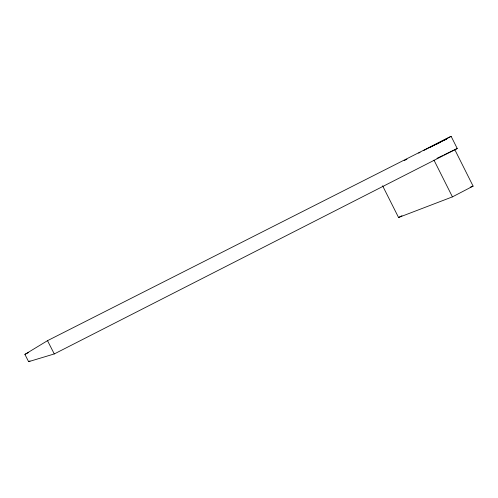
<?xml version="1.0" encoding="UTF-8"?>
<svg xmlns="http://www.w3.org/2000/svg" width="498" height="498" viewBox="0 0 498 498"><rect width="100%" height="100%" fill="white"/><g stroke="black" fill="none" stroke-linecap="round" stroke-linejoin="round"><path stroke-width="0.75" d="M24.9 354.389L47.503 340.676L451.126 136.328L457.239 148.516L54.276 353.935L28.623 361.673L24.9 354.389L28.367 352.634M382.601 185.785L398.562 217.495L452.433 196.872L473.1 186.115L454.761 149.562M398.562 217.495L401.979 215.721M404.177 160.624L406.934 159.192M418.675 153.116L420.057 152.407M423.505 150.62L451.126 136.328M436.59 144.183L440.002 142.422M443.419 140.66L446.831 138.892L436.397 144.159M28.623 361.673L30.005 360.963M429.463 147.669L435.009 144.856M436.945 158.333L442.541 155.625M443.942 154.946L457.239 148.516M470.224 187.236L473.1 186.115M47.503 340.676L54.276 353.935M433.995 160.151L452.433 196.872"/></g></svg>
